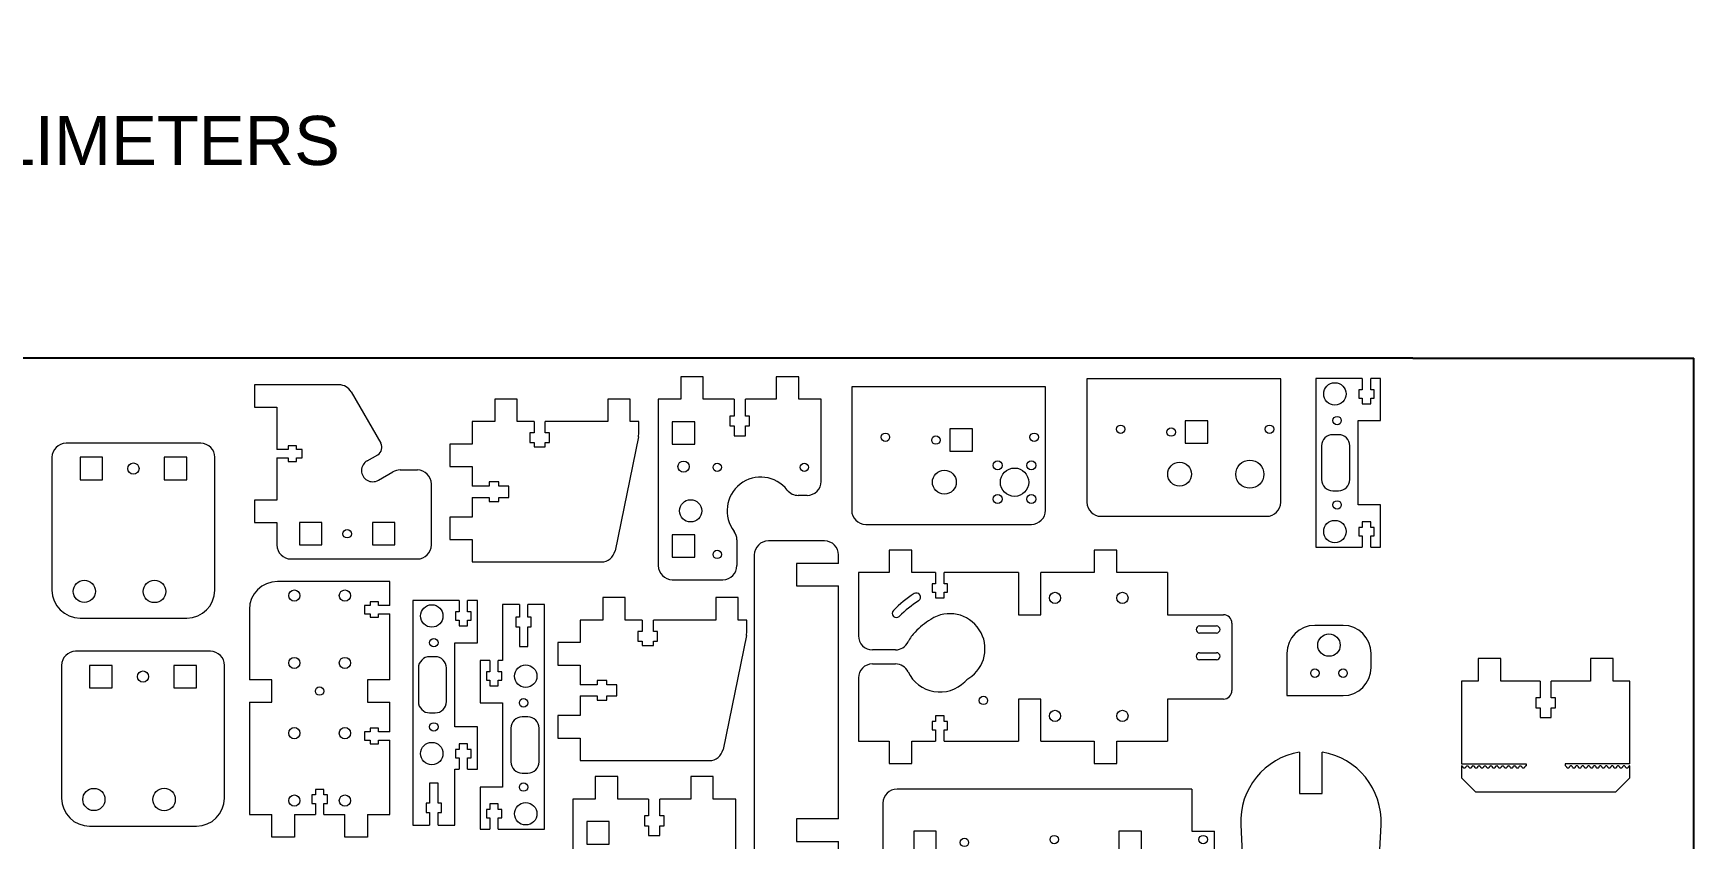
# Model space of a CAD drawing. Header units: millimetres. Extents: x 88 to 1101, y 656 to 1309.
# Drawn here: x 510 to 1101, y 1022 to 1309 of the extents above; entities that cross this region are included whole.
import ezdxf

# ---------------------------------------------------------------- set-up
doc = ezdxf.new("R2010")
doc.units = ezdxf.units.MM

# ---------------------------------------------------------------- blocks, each defined once
blk = doc.blocks.new('16')
at = {"color": 7, "linetype": 'Continuous', "lineweight": 15}
for p, q in [((1557.24, 595.45), (1517.24, 595.45)), ((1557.24, 586.95), (1557.24, 595.45)), ((1507.24, 585.45), (1507.24, 560.45)), ((1550.24, 586.95), (1548.24, 586.95)), ((1548.24, 586.95), (1548.24, 583.95)), ((1553.24, 588.2), (1550.24, 588.2)), ((1550.24, 588.2), (1550.24, 586.95)), ((1553.24, 586.95), (1553.24, 588.2)), ((1557.24, 586.95), (1553.24, 586.95)), ((1548.24, 583.95), (1550.24, 583.95)), ((1550.24, 583.95), (1550.24, 582.7)), ((1550.24, 582.7), (1553.24, 582.7)), ((1553.24, 582.7), (1553.24, 583.95)), ((1553.24, 583.95), (1557.24, 583.95)), ((1557.24, 560.45), (1557.24, 583.95)), ((1515.24, 560.45), (1507.24, 560.45)), ((1515.24, 552.45), (1515.24, 560.45)), ((1557.24, 560.45), (1549.24, 560.45)), ((1549.24, 560.45), (1549.24, 552.45)), ((1507.24, 552.45), (1507.24, 512.45)), ((1507.24, 552.45), (1515.24, 552.45)), ((1549.24, 552.45), (1557.24, 552.45)), ((1557.24, 541.95), (1557.24, 552.45)), ((1550.24, 541.95), (1548.24, 541.95)), ((1548.24, 541.95), (1548.24, 538.95)), ((1548.24, 538.95), (1550.24, 538.95)), ((1553.24, 543.2), (1550.24, 543.2)), ((1550.24, 543.2), (1550.24, 541.95)), ((1550.24, 538.95), (1550.24, 537.7)), ((1553.24, 541.95), (1553.24, 543.2)), ((1557.24, 541.95), (1553.24, 541.95)), ((1553.24, 537.7), (1553.24, 538.95)), ((1553.24, 538.95), (1557.24, 538.95)), ((1557.24, 512.45), (1557.24, 538.95)), ((1550.24, 537.7), (1553.24, 537.7)), ((1533.74, 521.45), (1530.74, 521.45)), ((1530.74, 521.45), (1530.74, 519.45)), ((1533.74, 519.45), (1533.74, 521.45)), ((1530.74, 519.45), (1529.49, 519.45)), ((1529.49, 519.45), (1529.49, 516.45)), ((1529.49, 516.45), (1530.74, 516.45)), ((1530.74, 516.45), (1530.74, 512.45)), ((1534.99, 519.45), (1533.74, 519.45)), ((1533.74, 516.45), (1534.99, 516.45)), ((1533.74, 512.45), (1533.74, 516.45)), ((1534.99, 516.45), (1534.99, 519.45)), ((1507.24, 512.45), (1515.24, 512.45)), ((1515.24, 504.45), (1515.24, 512.45)), ((1523.24, 512.45), (1530.74, 512.45)), ((1523.24, 512.45), (1523.24, 504.45)), ((1533.74, 512.45), (1541.24, 512.45)), ((1541.24, 504.45), (1541.24, 512.45)), ((1549.24, 512.45), (1549.24, 504.45)), ((1549.24, 512.45), (1557.24, 512.45)), ((1523.24, 504.45), (1515.24, 504.45)), ((1549.24, 504.45), (1541.24, 504.45))]:
    blk.add_line(p, q, dxfattribs=at)
for centre, radius in [((1523.24, 590.45), 2), ((1541.24, 590.45), 2), ((1523.24, 566.45), 2), ((1541.24, 566.45), 2), ((1532.24, 556.45), 1.5), ((1523.24, 541.45), 2), ((1541.24, 541.45), 2), ((1523.24, 517.45), 2), ((1541.24, 517.45), 2)]:
    blk.add_circle(centre, radius, dxfattribs=at)
blk.add_arc((1517.24, 585.45), 10, 90, 180, dxfattribs=at)
blk = doc.blocks.new('17')
at = {"color": 7, "linetype": 'Continuous', "lineweight": 15}
for p, q in [((1742.22, 573.73), (1742.22, 565.73)), ((1772.33, 573.73), (1742.22, 573.73)), ((1776.66, 571.23), (1787.21, 552.96)), ((1742.22, 565.73), (1750.22, 565.73)), ((1750.22, 565.73), (1750.22, 550.73)), ((1754.22, 550.73), (1750.22, 550.73)), ((1757.22, 551.98), (1754.22, 551.98)), ((1754.22, 551.98), (1754.22, 550.73)), ((1757.22, 550.73), (1757.22, 551.98)), ((1759.22, 550.73), (1757.22, 550.73)), ((1759.22, 547.73), (1759.22, 550.73)), ((1750.22, 547.73), (1750.22, 532.73)), ((1750.22, 547.73), (1754.22, 547.73)), ((1754.22, 547.73), (1754.22, 546.48)), ((1754.22, 546.48), (1757.22, 546.48)), ((1757.22, 546.48), (1757.22, 547.73)), ((1757.22, 547.73), (1759.22, 547.73)), ((1782.35, 546.69), (1786.11, 548.86)), ((1786.35, 539.76), (1791.55, 542.76)), ((1794.05, 543.43), (1800.22, 543.43)), ((1805.22, 516.73), (1805.22, 538.43)), ((1742.22, 532.73), (1742.22, 524.73)), ((1750.22, 532.73), (1742.22, 532.73)), ((1742.22, 524.73), (1750.22, 524.73)), ((1750.22, 524.73), (1750.22, 516.73)), ((1766.22, 524.73), (1758.22, 524.73)), ((1758.22, 524.73), (1758.22, 516.73)), ((1766.22, 516.73), (1766.22, 524.73)), ((1792.22, 524.73), (1784.22, 524.73)), ((1784.22, 524.73), (1784.22, 516.73)), ((1792.22, 516.73), (1792.22, 524.73)), ((1758.22, 516.73), (1766.22, 516.73)), ((1784.22, 516.73), (1792.22, 516.73)), ((1755.22, 511.73), (1800.22, 511.73))]:
    blk.add_line(p, q, dxfattribs=at)
blk.add_circle((1775.22, 520.73), 1.5, dxfattribs=at)
for centre, radius, start, end in [((1772.33, 568.73), 5, 30, 90), ((1784.61, 551.46), 3, 300, 30), ((1784.35, 543.23), 4, 120, 300), ((1794.05, 538.43), 5, 90, 120), ((1800.22, 538.43), 5, 0, 90), ((1755.22, 516.73), 5, 180, 270), ((1800.22, 516.73), 5, 270, 0)]:
    blk.add_arc(centre, radius, start, end, dxfattribs=at)
blk = doc.blocks.new('18')
at = {"color": 7, "linetype": 'Continuous', "lineweight": 15}
for p, q in [((1701.27, 408.45), (1701.27, 361.2)), ((1754.27, 413.45), (1706.27, 413.45)), ((1719.27, 408.45), (1711.27, 408.45)), ((1711.27, 408.45), (1711.27, 400.45)), ((1719.27, 400.45), (1719.27, 408.45)), ((1749.27, 408.45), (1741.27, 408.45)), ((1741.27, 408.45), (1741.27, 400.45)), ((1749.27, 400.45), (1749.27, 408.45)), ((1759.27, 361.2), (1759.27, 408.45)), ((1711.27, 400.45), (1719.27, 400.45)), ((1741.27, 400.45), (1749.27, 400.45)), ((1711.27, 351.2), (1749.27, 351.2))]:
    blk.add_line(p, q, dxfattribs=at)
for centre, radius in [((1730.27, 404.45), 2), ((1712.77, 360.7), 3.95), ((1737.77, 360.7), 4)]:
    blk.add_circle(centre, radius, dxfattribs=at)
for centre, radius, start, end in [((1706.27, 408.45), 5, 90, 180), ((1754.27, 408.45), 5, 0, 90), ((1711.27, 361.2), 10, 180, 270), ((1749.27, 361.2), 10, 270, 0)]:
    blk.add_arc(centre, radius, start, end, dxfattribs=at)
blk = doc.blocks.new('20')
at = {"color": 7, "linetype": 'Continuous', "lineweight": 15}
for p, q in [((1715.31, 255.9), (1715.31, 247.9)), ((1723.31, 255.9), (1715.31, 255.9)), ((1723.31, 247.9), (1723.31, 255.9)), ((1749.31, 255.9), (1749.31, 247.9)), ((1757.31, 255.9), (1749.31, 255.9)), ((1757.31, 247.9), (1757.31, 255.9)), ((1707.31, 247.9), (1707.31, 188.65)), ((1715.31, 247.9), (1707.31, 247.9)), ((1734.31, 247.9), (1723.31, 247.9)), ((1734.31, 247.9), (1734.31, 241.9)), ((1738.31, 241.9), (1738.31, 247.9)), ((1749.31, 247.9), (1738.31, 247.9)), ((1765.31, 247.9), (1757.31, 247.9)), ((1765.31, 218.65), (1765.31, 247.9)), ((1720.31, 239.9), (1712.31, 239.9)), ((1712.31, 239.9), (1712.31, 231.9)), ((1720.31, 231.9), (1720.31, 239.9)), ((1734.31, 241.9), (1732.81, 241.9)), ((1732.81, 241.9), (1732.81, 238.4)), ((1732.81, 238.4), (1734.31, 238.4)), ((1734.31, 238.4), (1734.31, 234.9)), ((1739.81, 241.9), (1738.31, 241.9)), ((1738.31, 234.9), (1738.31, 238.4)), ((1738.31, 238.4), (1739.81, 238.4)), ((1739.81, 238.4), (1739.81, 241.9)), ((1712.31, 231.9), (1720.31, 231.9)), ((1734.31, 234.9), (1738.31, 234.9)), ((1760.31, 213.65), (1757.17, 213.65)), ((1720.31, 199.65), (1712.31, 199.65)), ((1712.31, 199.65), (1712.31, 191.65)), ((1720.31, 191.65), (1720.31, 199.65)), ((1735.31, 197.82), (1735.31, 188.65)), ((1712.31, 191.65), (1720.31, 191.65)), ((1712.31, 183.65), (1730.31, 183.65))]:
    blk.add_line(p, q, dxfattribs=at)
for centre, radius in [((1716.31, 223.9), 2), ((1728.31, 223.65), 1.5), ((1759.31, 223.65), 1.5), ((1718.81, 208.15), 3.95), ((1728.31, 192.65), 1.5)]:
    blk.add_circle(centre, radius, dxfattribs=at)
for centre, radius, start, end in [((1743.81, 208.15), 12, 38.14451, 217.42801), ((1757.17, 218.65), 5, 218.14451, 270), ((1760.31, 218.65), 5, 270, 0), ((1730.31, 197.82), 5, 0, 37.42801), ((1712.31, 188.65), 5, 180, 270), ((1730.31, 188.65), 5, 270, 0)]:
    blk.add_arc(centre, radius, start, end, dxfattribs=at)
blk = doc.blocks.new('21')
at = {"color": 7, "linetype": 'Continuous', "lineweight": 15}
for p, q in [((1723.35, 148.38), (1715.35, 148.38)), ((1715.35, 148.38), (1715.35, 140.38)), ((1723.35, 140.38), (1723.35, 148.38)), ((1755.6, 148.38), (1755.6, 140.38)), ((1763.6, 148.38), (1755.6, 148.38)), ((1763.6, 140.38), (1763.6, 148.38)), ((1715.35, 140.38), (1707.35, 140.38)), ((1707.35, 140.38), (1707.35, 132.38)), ((1729.35, 140.38), (1723.35, 140.38)), ((1729.35, 136.38), (1727.85, 136.38)), ((1727.85, 136.38), (1727.85, 132.88)), ((1729.35, 140.38), (1729.35, 136.38)), ((1733.35, 136.38), (1733.35, 140.38)), ((1755.6, 140.38), (1733.35, 140.38)), ((1734.85, 136.38), (1733.35, 136.38)), ((1734.85, 132.88), (1734.85, 136.38)), ((1766.6, 140.38), (1763.6, 140.38)), ((1766.6, 135.89), (1766.6, 140.38)), ((1699.35, 132.38), (1699.35, 124.38)), ((1707.35, 132.38), (1699.35, 132.38)), ((1727.85, 132.88), (1729.35, 132.88)), ((1729.35, 132.88), (1729.35, 131.38)), ((1729.35, 131.38), (1733.35, 131.38)), ((1733.35, 131.38), (1733.35, 132.88)), ((1733.35, 132.88), (1734.85, 132.88)), ((1766.49, 134.88), (1758.17, 94.37)), ((1699.35, 124.38), (1707.35, 124.38)), ((1707.35, 124.38), (1707.35, 117.38)), ((1716.85, 118.88), (1713.35, 118.88)), ((1713.35, 118.88), (1713.35, 117.38)), ((1716.85, 117.38), (1716.85, 118.88)), ((1713.35, 117.38), (1707.35, 117.38)), ((1707.35, 113.38), (1707.35, 106.38)), ((1707.35, 113.38), (1713.35, 113.38)), ((1713.35, 113.38), (1713.35, 111.88)), ((1720.35, 117.38), (1716.85, 117.38)), ((1716.85, 111.88), (1716.85, 113.38)), ((1716.85, 113.38), (1720.35, 113.38)), ((1720.35, 113.38), (1720.35, 117.38)), ((1713.35, 111.88), (1716.85, 111.88)), ((1699.35, 106.38), (1699.35, 98.38)), ((1707.35, 106.38), (1699.35, 106.38)), ((1699.35, 98.38), (1707.35, 98.38)), ((1707.35, 98.38), (1707.35, 90.38)), ((1707.35, 90.38), (1753.27, 90.38))]:
    blk.add_line(p, q, dxfattribs=at)
for centre, start, end in [((1761.6, 135.89), 348.38433, 0), ((1753.27, 95.38), 270, 348.38433)]:
    blk.add_arc(centre, 5, start, end, dxfattribs=at)
blk = doc.blocks.new('23')
at = {"color": 7, "linetype": 'Continuous', "lineweight": 15}
for p, q in [((2053.49, 164.05), (2053.49, 120.05)), ((2122.49, 164.05), (2053.49, 164.05)), ((2122.49, 120.05), (2122.49, 164.05)), ((2096.49, 149.05), (2088.49, 149.05)), ((2088.49, 149.05), (2088.49, 141.05)), ((2096.49, 141.05), (2096.49, 149.05)), ((2088.49, 141.05), (2096.49, 141.05)), ((2058.49, 115.05), (2117.49, 115.05))]:
    blk.add_line(p, q, dxfattribs=at)
for centre, radius in [((2065.49, 146.05), 1.5), ((2083.49, 145.05), 1.5), ((2118.49, 146.05), 1.5), ((2086.49, 130.05), 4.25), ((2111.49, 130.05), 5)]:
    blk.add_circle(centre, radius, dxfattribs=at)
for centre, start, end in [((2058.49, 120.05), 180, 270), ((2117.49, 120.05), 270, 0)]:
    blk.add_arc(centre, 5, start, end, dxfattribs=at)
blk = doc.blocks.new('24')
at = {"color": 7, "linetype": 'Continuous', "lineweight": 15}
for p, q in [((1959.84, 164.48), (1959.84, 120.48)), ((2028.84, 164.48), (1959.84, 164.48)), ((2028.84, 120.48), (2028.84, 164.48)), ((2002.84, 149.48), (1994.84, 149.48)), ((1994.84, 149.48), (1994.84, 141.48)), ((2002.84, 141.48), (2002.84, 149.48)), ((1994.84, 141.48), (2002.84, 141.48)), ((1964.84, 115.48), (2023.84, 115.48))]:
    blk.add_line(p, q, dxfattribs=at)
for centre, radius in [((1971.84, 146.48), 1.5), ((2024.84, 146.48), 1.5), ((1989.84, 145.48), 1.5), ((2011.84, 136.48), 1.6), ((2023.84, 136.48), 1.6), ((1992.84, 130.48), 4.25), ((2017.84, 130.48), 5.05), ((2011.84, 124.48), 1.6), ((2023.84, 124.48), 1.6)]:
    blk.add_circle(centre, radius, dxfattribs=at)
for centre, start, end in [((1964.84, 120.48), 180, 270), ((2023.84, 120.48), 270, 0)]:
    blk.add_arc(centre, 5, start, end, dxfattribs=at)
blk = doc.blocks.new('30')
at = {"color": 7, "linetype": 'Continuous', "lineweight": 15}
for p, q in [((1948.32, 479.14), (1948.32, 440.14)), ((2058.32, 484.14), (1953.32, 484.14)), ((2058.32, 484.14), (2058.32, 469.14)), ((1967.32, 469.14), (1959.32, 469.14)), ((1959.32, 469.14), (1959.32, 461.14)), ((1967.32, 461.14), (1967.32, 469.14)), ((2040.32, 469.14), (2032.32, 469.14)), ((2032.32, 469.14), (2032.32, 461.14)), ((2040.32, 461.14), (2040.32, 469.14)), ((2058.32, 469.14), (2066.32, 469.14)), ((2066.32, 440.14), (2066.32, 469.14)), ((1959.32, 461.14), (1967.32, 461.14)), ((2032.32, 461.14), (2040.32, 461.14)), ((1953.32, 435.14), (2061.32, 435.14))]:
    blk.add_line(p, q, dxfattribs=at)
for centre, radius in [((2009.32, 466.14), 1.5), ((2062.32, 466.14), 1.5), ((1977.32, 465.14), 1.5), ((2030.32, 450.14), 4.25), ((2055.32, 450.14), 5)]:
    blk.add_circle(centre, radius, dxfattribs=at)
for centre, start, end in [((1953.32, 479.14), 90, 180), ((1953.32, 440.14), 180, 270), ((2061.32, 440.14), 270, 0)]:
    blk.add_arc(centre, 5, start, end, dxfattribs=at)
blk = doc.blocks.new('31')
at = {"color": 7, "linetype": 'Continuous', "lineweight": 15}
for p, q in [((1960.03, 578.64), (1960.03, 570.64)), ((1968.03, 578.64), (1960.03, 578.64)), ((1968.03, 570.64), (1968.03, 578.64)), ((2033.03, 578.64), (2033.03, 570.64)), ((2041.03, 578.64), (2033.03, 578.64)), ((2041.03, 570.64), (2041.03, 578.64)), ((1960.03, 570.64), (1949.03, 570.64)), ((1949.03, 570.64), (1949.03, 548.14)), ((1976.53, 570.64), (1968.03, 570.64)), ((1976.53, 570.64), (1976.53, 566.64)), ((1979.53, 566.64), (1979.53, 570.64)), ((2006.03, 570.64), (1979.53, 570.64)), ((2006.03, 570.64), (2006.03, 555.64)), ((2014.03, 555.64), (2014.03, 570.64)), ((2033.03, 570.64), (2014.03, 570.64)), ((2059.03, 570.64), (2041.03, 570.64)), ((2059.03, 570.64), (2059.03, 555.64)), ((1976.53, 566.64), (1975.28, 566.64)), ((1975.28, 566.64), (1975.28, 563.64)), ((1975.28, 563.64), (1976.53, 563.64)), ((1976.53, 563.64), (1976.53, 561.64)), ((1980.78, 566.64), (1979.53, 566.64)), ((1979.53, 561.64), (1979.53, 563.64)), ((1979.53, 563.64), (1980.78, 563.64)), ((1980.78, 563.64), (1980.78, 566.64)), ((1976.53, 561.64), (1979.53, 561.64)), ((2006.03, 555.64), (2014.03, 555.64)), ((2059.03, 555.64), (2079.03, 555.64)), ((2070.53, 551.64), (2076.53, 551.64)), ((2082.03, 552.64), (2082.03, 528.64)), ((2076.53, 549.14), (2070.53, 549.14)), ((1962.22, 543.14), (1954.03, 543.14)), ((1954.03, 538.14), (1962.22, 538.14)), ((2070.53, 542.14), (2076.53, 542.14)), ((2076.53, 539.64), (2070.53, 539.64)), ((1949.03, 533.14), (1949.03, 510.64)), ((2014.03, 525.64), (2006.03, 525.64)), ((2006.03, 525.64), (2006.03, 510.64)), ((2014.03, 510.64), (2014.03, 525.64)), ((2079.03, 525.64), (2059.03, 525.64)), ((2059.03, 525.64), (2059.03, 510.64)), ((1976.53, 517.64), (1975.28, 517.64)), ((1975.28, 517.64), (1975.28, 514.64)), ((1975.28, 514.64), (1976.53, 514.64)), ((1979.53, 519.64), (1976.53, 519.64)), ((1976.53, 519.64), (1976.53, 517.64)), ((1976.53, 514.64), (1976.53, 510.64)), ((1979.53, 517.64), (1979.53, 519.64)), ((1980.78, 517.64), (1979.53, 517.64)), ((1979.53, 514.64), (1980.78, 514.64)), ((1979.53, 510.64), (1979.53, 514.64)), ((1980.78, 514.64), (1980.78, 517.64)), ((1949.03, 510.64), (1960.03, 510.64)), ((1960.03, 510.64), (1960.03, 502.64)), ((1968.03, 502.64), (1968.03, 510.64)), ((1968.03, 510.64), (1976.53, 510.64)), ((1979.53, 510.64), (2006.03, 510.64)), ((2014.03, 510.64), (2033.03, 510.64)), ((2033.03, 510.64), (2033.03, 502.64)), ((2041.03, 502.64), (2041.03, 510.64)), ((2041.03, 510.64), (2059.03, 510.64)), ((1960.03, 502.64), (1968.03, 502.64)), ((2033.03, 502.64), (2041.03, 502.64))]:
    blk.add_line(p, q, dxfattribs=at)
for centre, radius in [((2019.03, 561.64), 2), ((2043.03, 561.64), 2), ((1993.53, 525.14), 1.5), ((2019.03, 519.64), 2), ((2043.03, 519.64), 2)]:
    blk.add_circle(centre, radius, dxfattribs=at)
for centre, radius, start, end in [((1993.53, 525.14), 45.34, 123, 135), ((1969.65, 561.91), 1.5, 303, 123), ((1962.53, 556.14), 1.5, 135, 315), ((1993.53, 525.14), 42.34, 123, 135), ((1981.59, 543.52), 12.5, 303, 123), ((1993.53, 525.14), 34.42, 123, 135), ((2070.53, 550.39), 1.25, 90, 270), ((2076.53, 550.39), 1.25, 270, 90), ((2079.03, 552.64), 3, 0, 90), ((1954.03, 548.14), 5, 180, 270), ((1962.22, 548.14), 5, 270, 334.62307), ((1978.03, 540.64), 12.5, 135, 154.62307), ((1954.03, 533.14), 5, 90, 180), ((1962.22, 533.14), 5, 25.37693, 90), ((2070.53, 540.89), 1.25, 90, 270), ((2076.53, 540.89), 1.25, 270, 90), ((1978.03, 540.64), 12.5, 205.37693, 315), ((1993.53, 525.14), 9.42, 123, 135), ((2079.03, 528.64), 3, 270, 0)]:
    blk.add_arc(centre, radius, start, end, dxfattribs=at)
blk = doc.blocks.new('33')
at = {"color": 7, "linetype": 'Continuous', "lineweight": 15}
for p, q in [((2408.75, 333.08), (2303.75, 333.08)), ((2298.75, 328.08), (2298.75, 308.08)), ((2413.75, 308.08), (2413.75, 328.08)), ((2314.75, 318.08), (2306.75, 318.08)), ((2306.75, 318.08), (2306.75, 303.08)), ((2314.75, 303.08), (2314.75, 318.08)), ((2405.75, 318.08), (2397.75, 318.08)), ((2397.75, 318.08), (2397.75, 303.08)), ((2405.75, 303.08), (2405.75, 318.08)), ((2303.75, 303.08), (2306.75, 303.08)), ((2314.75, 303.08), (2397.75, 303.08)), ((2405.75, 303.08), (2408.75, 303.08))]:
    blk.add_line(p, q, dxfattribs=at)
for centre, start, end in [((2303.75, 328.08), 90, 180), ((2408.75, 328.08), 0, 90), ((2303.75, 308.08), 180, 270), ((2408.75, 308.08), 270, 0)]:
    blk.add_arc(centre, 5, start, end, dxfattribs=at)
blk = doc.blocks.new('26')
at = {"color": 7, "linetype": 'Continuous', "lineweight": 15}
for p, q in [((2021.79, 252.99), (2021.79, 192.99)), ((2038.29, 252.99), (2021.79, 252.99)), ((2038.29, 248.99), (2037.04, 248.99)), ((2037.04, 248.99), (2037.04, 245.99)), ((2038.29, 252.99), (2038.29, 248.99)), ((2041.29, 248.99), (2041.29, 252.99)), ((2044.79, 252.99), (2041.29, 252.99)), ((2042.54, 248.99), (2041.29, 248.99)), ((2042.54, 245.99), (2042.54, 248.99)), ((2044.79, 237.99), (2044.79, 252.99)), ((2037.04, 245.99), (2038.29, 245.99)), ((2038.29, 245.99), (2038.29, 243.99)), ((2038.29, 243.99), (2041.29, 243.99)), ((2041.29, 243.99), (2041.29, 245.99)), ((2041.29, 245.99), (2042.54, 245.99)), ((2036.79, 237.99), (2044.79, 237.99)), ((2036.79, 207.99), (2036.79, 237.99)), ((2029.79, 232.99), (2027.79, 232.99)), ((2023.79, 228.99), (2023.79, 216.99)), ((2033.79, 216.99), (2033.79, 228.99)), ((2027.79, 212.99), (2029.79, 212.99)), ((2044.79, 207.99), (2036.79, 207.99)), ((2044.79, 192.99), (2044.79, 207.99)), ((2041.29, 201.99), (2038.29, 201.99)), ((2038.29, 201.99), (2038.29, 199.99)), ((2041.29, 199.99), (2041.29, 201.99)), ((2038.29, 199.99), (2037.04, 199.99)), ((2037.04, 199.99), (2037.04, 196.99)), ((2037.04, 196.99), (2038.29, 196.99)), ((2038.29, 196.99), (2038.29, 192.99)), ((2042.54, 199.99), (2041.29, 199.99)), ((2041.29, 196.99), (2042.54, 196.99)), ((2041.29, 192.99), (2041.29, 196.99)), ((2042.54, 196.99), (2042.54, 199.99)), ((2021.79, 192.99), (2038.29, 192.99)), ((2041.29, 192.99), (2044.79, 192.99))]:
    blk.add_line(p, q, dxfattribs=at)
for centre, radius in [((2028.54, 247.49), 4), ((2029.29, 237.99), 1.5), ((2029.29, 207.99), 1.5), ((2028.54, 198.49), 4)]:
    blk.add_circle(centre, radius, dxfattribs=at)
for centre, start, end in [((2027.79, 228.99), 90, 180), ((2029.79, 228.99), 0, 90), ((2027.79, 216.99), 180, 270), ((2029.79, 216.99), 270, 0)]:
    blk.add_arc(centre, 4, start, end, dxfattribs=at)
blk = doc.blocks.new('28')
at = {"color": 7, "linetype": 'Continuous', "lineweight": 15}
for p, q in [((2105.78, 330.09), (2105.78, 250.09)), ((2122.28, 330.09), (2105.78, 330.09)), ((2122.28, 326.09), (2121.03, 326.09)), ((2121.03, 326.09), (2121.03, 323.09)), ((2122.28, 330.09), (2122.28, 326.09)), ((2125.28, 326.09), (2125.28, 330.09)), ((2128.78, 330.09), (2125.28, 330.09)), ((2126.53, 326.09), (2125.28, 326.09)), ((2126.53, 323.09), (2126.53, 326.09)), ((2128.78, 315.09), (2128.78, 330.09)), ((2121.03, 323.09), (2122.28, 323.09)), ((2122.28, 323.09), (2122.28, 321.09)), ((2122.28, 321.09), (2125.28, 321.09)), ((2125.28, 321.09), (2125.28, 323.09)), ((2125.28, 323.09), (2126.53, 323.09)), ((2120.78, 315.09), (2128.78, 315.09)), ((2120.78, 285.09), (2120.78, 315.09)), ((2113.78, 310.09), (2111.78, 310.09)), ((2107.78, 306.09), (2107.78, 294.09)), ((2117.78, 294.09), (2117.78, 306.09)), ((2111.78, 290.09), (2113.78, 290.09)), ((2128.78, 285.09), (2120.78, 285.09)), ((2128.78, 270.09), (2128.78, 285.09)), ((2125.28, 279.09), (2122.28, 279.09)), ((2122.28, 279.09), (2122.28, 277.09)), ((2125.28, 277.09), (2125.28, 279.09)), ((2122.28, 277.09), (2121.03, 277.09)), ((2121.03, 277.09), (2121.03, 274.09)), ((2121.03, 274.09), (2122.28, 274.09)), ((2122.28, 274.09), (2122.28, 270.09)), ((2126.53, 277.09), (2125.28, 277.09)), ((2125.28, 270.09), (2125.28, 274.09)), ((2125.28, 274.09), (2126.53, 274.09)), ((2126.53, 274.09), (2126.53, 277.09)), ((2120.78, 270.09), (2122.28, 270.09)), ((2120.78, 250.09), (2120.78, 270.09)), ((2125.28, 270.09), (2128.78, 270.09)), ((2114.78, 265.09), (2111.78, 265.09)), ((2111.78, 265.09), (2111.78, 257.99)), ((2114.78, 257.99), (2114.78, 265.09)), ((2111.78, 257.99), (2110.53, 257.99)), ((2110.53, 257.99), (2110.53, 254.59)), ((2110.53, 254.59), (2111.78, 254.59)), ((2111.78, 254.59), (2111.78, 250.09)), ((2116.03, 257.99), (2114.78, 257.99)), ((2114.78, 250.09), (2114.78, 254.59)), ((2114.78, 254.59), (2116.03, 254.59)), ((2116.03, 254.59), (2116.03, 257.99)), ((2105.78, 250.09), (2111.78, 250.09)), ((2114.78, 250.09), (2120.78, 250.09))]:
    blk.add_line(p, q, dxfattribs=at)
for centre, radius in [((2112.53, 324.59), 4), ((2113.28, 315.09), 1.5), ((2113.28, 285.09), 1.5), ((2112.53, 275.59), 4)]:
    blk.add_circle(centre, radius, dxfattribs=at)
for centre, start, end in [((2111.78, 306.09), 90, 180), ((2113.78, 306.09), 0, 90), ((2111.78, 294.09), 180, 270), ((2113.78, 294.09), 270, 0)]:
    blk.add_arc(centre, 4, start, end, dxfattribs=at)
blk = doc.blocks.new('3')
at = {"color": 7, "linetype": 'Continuous', "lineweight": 15}
for p, q in [((501.99, 1235.38), (491.99, 1235.38)), ((481.99, 1225.38), (481.99, 1210.38)), ((511.99, 1220.38), (511.99, 1225.38)), ((481.99, 1210.38), (501.99, 1210.38))]:
    blk.add_line(p, q, dxfattribs=at)
for centre, radius in [((496.99, 1228.38), 4), ((491.99, 1218.38), 1.5), ((501.99, 1218.38), 1.5)]:
    blk.add_circle(centre, radius, dxfattribs=at)
for centre, start, end in [((491.99, 1225.38), 90, 180), ((501.99, 1225.38), 0, 90), ((501.99, 1220.38), 270, 0)]:
    blk.add_arc(centre, 10, start, end, dxfattribs=at)
blk = doc.blocks.new('sdfsdfa')
at = {"color": 7, "linetype": 'Continuous', "lineweight": 15}
for p, q in [((1265.76, 1019.05), (1265.76, 1004.37)), ((1273.76, 1004.37), (1273.76, 1019.05)), ((1265.76, 1004.37), (1273.76, 1004.37)), ((1244.79, 993.16), (1250.44, 876.03)), ((1289.09, 876.03), (1294.74, 993.16)), ((1265.76, 884.37), (1273.76, 884.37)), ((1265.76, 869.37), (1265.76, 884.37)), ((1273.76, 884.37), (1273.76, 869.37)), ((1257.43, 869.37), (1265.76, 869.37)), ((1273.76, 869.37), (1282.09, 869.37))]:
    blk.add_line(p, q, dxfattribs=at)
for centre, radius, start, end in [((1269.76, 994.37), 25, 99.2069, 182.76138), ((1269.76, 994.37), 25, 357.23862, 80.7931), ((1257.43, 876.37), 7, 182.76138, 270), ((1282.09, 876.37), 7, 270, 357.23862)]:
    blk.add_arc(centre, radius, start, end, dxfattribs=at)
blk = doc.blocks.new('6')
at = {"color": 7, "linetype": 'Continuous', "lineweight": 15}
for p, q in [((235.99, 1251.09), (235.99, 1243.09)), ((243.99, 1251.09), (235.99, 1251.09)), ((243.99, 1243.09), (243.99, 1251.09)), ((275.99, 1251.09), (275.99, 1243.09)), ((283.99, 1251.09), (275.99, 1251.09)), ((283.99, 1243.09), (283.99, 1251.09)), ((229.99, 1243.09), (229.99, 1213.59)), ((235.99, 1243.09), (229.99, 1243.09)), ((257.99, 1243.09), (243.99, 1243.09)), ((257.99, 1243.09), (257.99, 1237.09)), ((261.99, 1237.09), (261.99, 1243.09)), ((275.99, 1243.09), (261.99, 1243.09)), ((289.99, 1243.09), (283.99, 1243.09)), ((289.99, 1213.59), (289.99, 1243.09)), ((257.99, 1237.09), (256.49, 1237.09)), ((256.49, 1237.09), (256.49, 1233.59)), ((263.49, 1237.09), (261.99, 1237.09)), ((263.49, 1233.59), (263.49, 1237.09)), ((256.49, 1233.59), (257.99, 1233.59)), ((257.99, 1233.59), (257.99, 1230.09)), ((257.99, 1230.09), (261.99, 1230.09)), ((261.99, 1230.09), (261.99, 1233.59)), ((261.99, 1233.59), (263.49, 1233.59)), ((229.99, 1213.59), (253.09, 1213.59)), ((229.99, 1212.86), (229.99, 1208.59)), ((229.99, 1212.86), (230.17, 1212.86)), ((231.9, 1212.86), (232.27, 1212.86)), ((234, 1212.86), (234.37, 1212.86)), ((236.1, 1212.86), (236.47, 1212.86)), ((238.2, 1212.86), (238.57, 1212.86)), ((240.3, 1212.86), (240.67, 1212.86)), ((242.4, 1212.86), (242.77, 1212.86)), ((244.5, 1212.86), (244.87, 1212.86)), ((246.6, 1212.86), (246.97, 1212.86)), ((248.7, 1212.86), (249.07, 1212.86)), ((250.8, 1212.86), (251.17, 1212.86)), ((252.9, 1212.86), (253.09, 1212.86)), ((253.09, 1213.59), (253.09, 1212.86)), ((289.99, 1213.59), (266.89, 1213.59)), ((266.89, 1213.59), (266.89, 1212.86)), ((267.07, 1212.86), (266.89, 1212.86)), ((269.17, 1212.86), (268.8, 1212.86)), ((271.27, 1212.86), (270.9, 1212.86)), ((273.37, 1212.86), (273, 1212.86)), ((275.47, 1212.86), (275.1, 1212.86)), ((277.57, 1212.86), (277.2, 1212.86)), ((279.67, 1212.86), (279.3, 1212.86)), ((281.77, 1212.86), (281.4, 1212.86)), ((283.87, 1212.86), (283.5, 1212.86)), ((285.97, 1212.86), (285.6, 1212.86)), ((288.07, 1212.86), (287.7, 1212.86)), ((289.99, 1212.86), (289.8, 1212.86)), ((289.99, 1208.59), (289.99, 1212.86)), ((229.99, 1208.59), (234.99, 1203.59)), ((284.99, 1203.59), (289.99, 1208.59)), ((234.99, 1203.59), (284.99, 1203.59))]:
    blk.add_line(p, q, dxfattribs=at)
for centre, radius, start, end in [((230.17, 1212.61), 0.25, 13.34236, 90), ((231.44, 1212.91), 1.05, 193.34236, 205.98923), ((231.04, 1212.72), 0.605, 205.98923, 334.01077), ((230.64, 1212.91), 1.05, 334.01077, 346.65764), ((231.9, 1212.61), 0.25, 90, 166.65764), ((232.27, 1212.61), 0.25, 13.34236, 90), ((233.54, 1212.91), 1.05, 193.34236, 205.98923), ((233.14, 1212.72), 0.605, 205.98923, 334.01077), ((232.74, 1212.91), 1.05, 334.01077, 346.65764), ((234, 1212.61), 0.25, 90, 166.65764), ((234.37, 1212.61), 0.25, 13.34236, 90), ((235.64, 1212.91), 1.05, 193.34236, 205.98923), ((235.24, 1212.72), 0.605, 205.98923, 334.01077), ((234.84, 1212.91), 1.05, 334.01077, 346.65764), ((236.1, 1212.61), 0.25, 90, 166.65764), ((236.47, 1212.61), 0.25, 13.34236, 90), ((237.74, 1212.91), 1.05, 193.34236, 205.98923), ((237.34, 1212.72), 0.605, 205.98923, 334.01077), ((236.94, 1212.91), 1.05, 334.01077, 346.65764), ((238.2, 1212.61), 0.25, 90, 166.65764), ((238.57, 1212.61), 0.25, 13.34236, 90), ((239.84, 1212.91), 1.05, 193.34236, 205.98923), ((239.44, 1212.72), 0.605, 205.98923, 334.01077), ((239.04, 1212.91), 1.05, 334.01077, 346.65764), ((240.3, 1212.61), 0.25, 90, 166.65764), ((240.67, 1212.61), 0.25, 13.34236, 90), ((241.94, 1212.91), 1.05, 193.34236, 205.98923), ((241.54, 1212.72), 0.605, 205.98923, 334.01077), ((241.14, 1212.91), 1.05, 334.01077, 346.65764), ((242.4, 1212.61), 0.25, 90, 166.65764), ((242.77, 1212.61), 0.25, 13.34236, 90), ((244.04, 1212.91), 1.05, 193.34236, 205.98923), ((243.64, 1212.72), 0.605, 205.98923, 334.01077), ((243.24, 1212.91), 1.05, 334.01077, 346.65764), ((244.5, 1212.61), 0.25, 90, 166.65764), ((244.87, 1212.61), 0.25, 13.34236, 90), ((246.14, 1212.91), 1.05, 193.34236, 205.98923), ((245.74, 1212.72), 0.605, 205.98923, 334.01077), ((245.34, 1212.91), 1.05, 334.01077, 346.65764), ((246.6, 1212.61), 0.25, 90, 166.65764), ((246.97, 1212.61), 0.25, 13.34236, 90), ((248.24, 1212.91), 1.05, 193.34236, 205.98923), ((247.84, 1212.72), 0.605, 205.98923, 334.01077), ((247.44, 1212.91), 1.05, 334.01077, 346.65764), ((248.7, 1212.61), 0.25, 90, 166.65764), ((249.07, 1212.61), 0.25, 13.34236, 90), ((250.34, 1212.91), 1.05, 193.34236, 205.98923), ((249.94, 1212.72), 0.605, 205.98923, 334.01077), ((249.54, 1212.91), 1.05, 334.01077, 346.65764), ((250.8, 1212.61), 0.25, 90, 166.65764), ((251.17, 1212.61), 0.25, 13.34236, 90), ((252.44, 1212.91), 1.05, 193.34236, 205.98923), ((252.04, 1212.72), 0.605, 205.98923, 334.01077), ((251.64, 1212.91), 1.05, 334.01077, 346.65764), ((252.9, 1212.61), 0.25, 90, 166.65764), ((267.07, 1212.61), 0.25, 13.34236, 90), ((268.34, 1212.91), 1.05, 193.34236, 205.98923), ((267.94, 1212.72), 0.605, 205.98923, 334.01077), ((267.54, 1212.91), 1.05, 334.01077, 346.65764), ((268.8, 1212.61), 0.25, 90, 166.65764), ((269.17, 1212.61), 0.25, 13.34236, 90), ((270.44, 1212.91), 1.05, 193.34236, 205.98923), ((270.04, 1212.72), 0.605, 205.98923, 334.01077), ((269.64, 1212.91), 1.05, 334.01077, 346.65764), ((270.9, 1212.61), 0.25, 90, 166.65764), ((271.27, 1212.61), 0.25, 13.34236, 90), ((272.54, 1212.91), 1.05, 193.34236, 205.98923), ((272.14, 1212.72), 0.605, 205.98923, 334.01077), ((271.74, 1212.91), 1.05, 334.01077, 346.65764), ((273, 1212.61), 0.25, 90, 166.65764), ((273.37, 1212.61), 0.25, 13.34236, 90), ((274.64, 1212.91), 1.05, 193.34236, 205.98923), ((274.24, 1212.72), 0.605, 205.98923, 334.01077), ((273.84, 1212.91), 1.05, 334.01077, 346.65764), ((275.1, 1212.61), 0.25, 90, 166.65764), ((275.47, 1212.61), 0.25, 13.34236, 90), ((276.74, 1212.91), 1.05, 193.34236, 205.98923), ((276.34, 1212.72), 0.605, 205.98923, 334.01077), ((275.94, 1212.91), 1.05, 334.01077, 346.65764), ((277.2, 1212.61), 0.25, 90, 166.65764), ((277.57, 1212.61), 0.25, 13.34236, 90), ((278.84, 1212.91), 1.05, 193.34236, 205.98923), ((278.44, 1212.72), 0.605, 205.98923, 334.01077), ((278.04, 1212.91), 1.05, 334.01077, 346.65764), ((279.3, 1212.61), 0.25, 90, 166.65764), ((279.67, 1212.61), 0.25, 13.34236, 90), ((280.94, 1212.91), 1.05, 193.34236, 205.98923), ((280.54, 1212.72), 0.605, 205.98923, 334.01077), ((280.14, 1212.91), 1.05, 334.01077, 346.65764), ((281.4, 1212.61), 0.25, 90, 166.65764), ((281.77, 1212.61), 0.25, 13.34236, 90), ((283.04, 1212.91), 1.05, 193.34236, 205.98923), ((282.64, 1212.72), 0.605, 205.98923, 334.01077), ((282.24, 1212.91), 1.05, 334.01077, 346.65764), ((283.5, 1212.61), 0.25, 90, 166.65764), ((283.87, 1212.61), 0.25, 13.34236, 90), ((285.14, 1212.91), 1.05, 193.34236, 205.98923), ((284.74, 1212.72), 0.605, 205.98923, 334.01077), ((284.34, 1212.91), 1.05, 334.01077, 346.65764), ((285.6, 1212.61), 0.25, 90, 166.65764), ((285.97, 1212.61), 0.25, 13.34236, 90), ((287.24, 1212.91), 1.05, 193.34236, 205.98923), ((286.84, 1212.72), 0.605, 205.98923, 334.01077), ((286.44, 1212.91), 1.05, 334.01077, 346.65764), ((287.7, 1212.61), 0.25, 90, 166.65764), ((288.07, 1212.61), 0.25, 13.34236, 90), ((289.34, 1212.91), 1.05, 193.34236, 205.98923), ((288.94, 1212.72), 0.605, 205.98923, 334.01077), ((288.54, 1212.91), 1.05, 334.01077, 346.65764), ((289.8, 1212.61), 0.25, 90, 166.65764)]:
    blk.add_arc(centre, radius, start, end, dxfattribs=at)

msp = doc.modelspace()

# ---------------------------------------------------------------- linework, layer by layer
for p, q in [((1000.87, 1192.938), (120.87, 1192.938)), ((1000.87, 1192.938), (1100.87, 1192.938)), ((1100.87, 692.938), (1100.87, 1192.938))]:
    msp.add_line(p, q)

# ---------------------------------------------------------------- block references
for name, p in [('17', (-1153.865, 609.653)), ('20', (-975.159, 930.371)), ('24', (-1158.83, 1018.238)), ('23', (-1168.703, 1021.524)), ('26', (-1055.452, 932.657)), ('21', (-1041.42, 1029.943)), ('18', (-1185.01, 749.137)), ('31', (-1145.613, 545.887)), ('16', (-920.68, 517.919)), ('28', (-1461.039, 776.499)), ('21', (-1002.961, 959.235)), ('3', (473.984, -137.649)), ('18', (-1181.594, 675.062)), ('6', (788.136, -165.148)), ('sdfsdfa', (-305.228, 33.543)), ('20', (-1005.595, 788.006)), ('30', (-1136.164, 555.323))]:
    msp.add_blockref(name, p)
for name, p, rotation in [('33', (1099.423, -1285.926), 90), ('28', (2797.467, 1355.273), 180)]:
    msp.add_blockref(name, p, dxfattribs=dict(rotation=rotation))

# ---------------------------------------------------------------- texts
at = {"insert": (206.639, 1308.327), "char_height": 17.5, "attachment_point": 1}
msp.add_mtext_dynamic_manual_height_columns('8MM THICK PLYWOOD\\PD{\\fArial|b0|i0|c162|p34;IMENSIONS ARE IN MILLIMETERS}', width=432.31127, gutter_width=17.5, heights=[0], dxfattribs=at)

doc.saveas('drawing.dxf')
